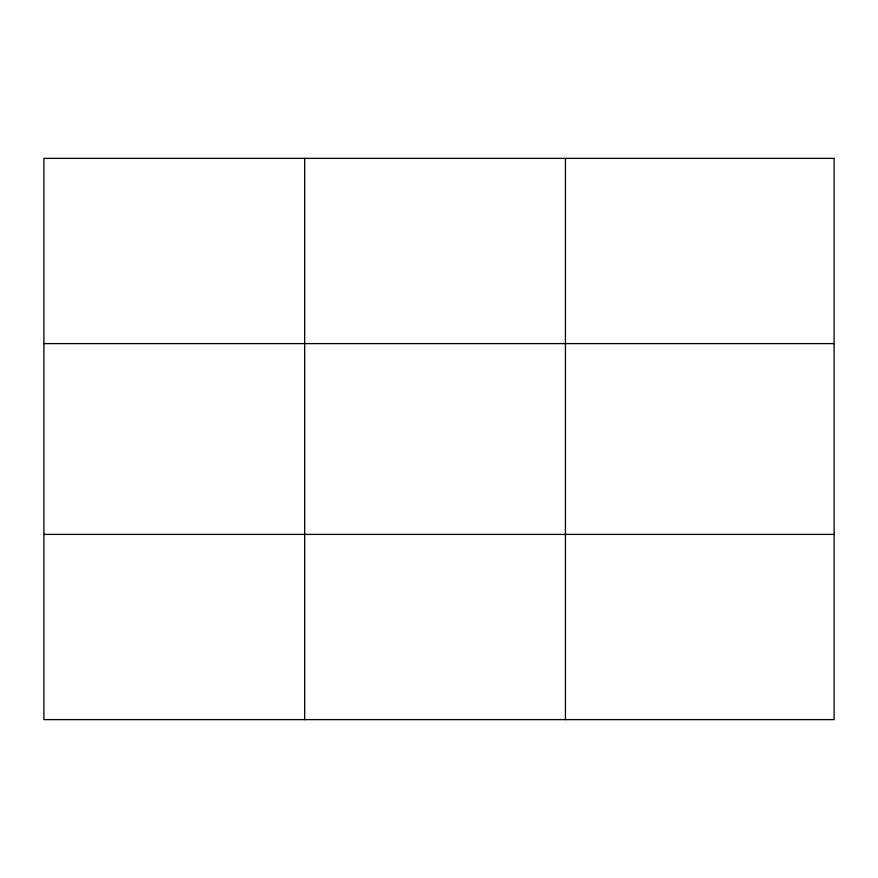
<?xml version="1.0" encoding="UTF-8"?>
<svg xmlns="http://www.w3.org/2000/svg" width="878" height="878" viewBox="0 0 878 878"><rect width="100%" height="100%" fill="white"/><g stroke="black" fill="none" stroke-linecap="round" stroke-linejoin="round"><path stroke-width="1.32" d="M304.666 158.38L304.666 719.62M565.432 158.38L565.432 719.62M43.9 343.594L834.1 343.594M43.9 534.406L834.1 534.406M834.1 158.38L834.1 719.62L43.9 719.62L43.9 158.38L834.1 158.38"/></g></svg>
